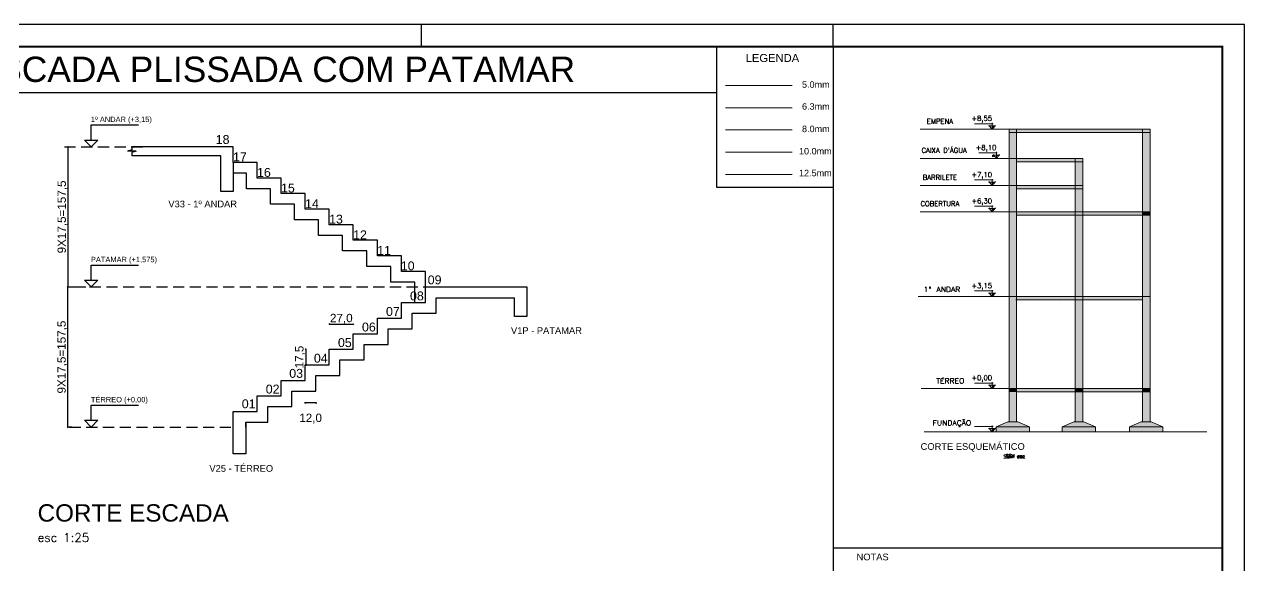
# Model space of a CAD drawing. Header units: millimetres. Extents: x 347 to 1066, y -68 to -9.
# Drawn here: x 556.8 to 611.7, y -33.1 to -8.8 of the extents above; entities that cross this region are included whole.
import ezdxf

# ---------------------------------------------------------------- set-up
doc = ezdxf.new("R2010")
doc.units = ezdxf.units.MM
doc.linetypes.add('TRAZO_HUECO', pattern=[0.75, 0.5, -0.25])
for name, color, linetype, lineweight in [('ARM_LONGITUDINAL_Ø10', 33, 'Continuous', 9), ('ARM_LONGITUDINAL_Ø12_5', 34, 'Continuous', 9), ('ARM_LONGITUDINAL_Ø6_3', 31, 'Continuous', 9), ('ARM_LONGITUDINAL_Ø8', 32, 'Continuous', 9), ('ARM_TRANSVERSAL_Ø5', 120, 'Continuous', 9)]:
    doc.layers.add(name, color=color, linetype=linetype, lineweight=lineweight)
for name, color, linetype in [('ARQ-FOLHA', 7, 'Continuous'), ('ARQ-TEXTO4', 1, 'Continuous'), ('Camada 1', 7, 'Continuous'), ('COTA CYPE', 31, 'Continuous'), ('PDF_0', 1, 'Continuous'), ('PDF_ARQ-NIVEL', 7, 'Continuous'), ('PDF_ARQ-TEXTO3', 7, 'Continuous'), ('PDF_ARQ-TEXTO4', 7, 'Continuous'), ('PDF_REF_REFERENCIAS', 7, 'Continuous'), ('PDF_Text', 7, 'Continuous')]:
    doc.layers.add(name, color=color, linetype=linetype)
doc.styles.add('PDF Arial', font='arial.ttf')
doc.styles.add('ROMANS', font='romans.shx')
doc.styles.get("Standard").update_dxf_attribs({"font": 'arial.ttf'})
doc.styles.add('TQS_ARIAL', font='arial.ttf')
doc.dimstyles.new('Copy of 1-50', dxfattribs={"dimscale": 0.05, "dimtxt": 7.5, "dimasz": 0.8, "dimexe": 0.1, "dimexo": 0.2, "dimgap": 0.3, "dimtad": 1, "dimdec": 1, "dimlfac": 25, "dimzin": 1, "dimtxsty": 'Standard', "dimblk": 'OBLIQUE', "dimcen": 10, "dimdle": 0.1, "dimclrd": 7, "dimclre": 8, "dimclrt": 256, "dimadec": 0, "dimazin": 2, "dimtfac": 1, "dimtdec": 1, "dimtmove": 2, "dimatfit": 0, "dimldrblk": 'OBLIQUE', "dimfxl": 0, "dimlwd": -1, "dimlwe": -1, "dimarcsym": 0})

# ---------------------------------------------------------------- blocks, each defined once
blk = doc.blocks.new('FOLHA A1')
at = {"layer": 'ARQ-FOLHA'}
for p, q in [((841, 0), (0, 0)), ((471, -10), (471, 0)), ((656, -10), (656, 0)), ((841, -594), (841, 0))]:
    blk.add_line(p, q, dxfattribs=at)
at = {"layer": 'ARQ-FOLHA', "const_width": 1}
blk.add_lwpolyline([(25, -10), (25, -584), (831, -584), (831, -10), (25, -10)], dxfattribs=at)
blk = doc.blocks.new('_OBLIQUE')
at = {"color": 0, "linetype": 'ByBlock'}
blk.add_line((-0.5, -0.5), (0.5, 0.5), dxfattribs=at)
blk = doc.blocks.new('*D365')
at = {"layer": 'COTA CYPE', "color": 8}
for p, q in [((558.784, -14.283), (558.768, -14.283)), ((559.584, -20.583), (558.768, -20.583))]:
    blk.add_line(p, q, dxfattribs=at)
at = {"layer": 'COTA CYPE', "color": 7}
blk.add_line((558.773, -14.278), (558.773, -20.588), dxfattribs=at)
at = {"layer": 'Defpoints', "color": 0}
for p in [(558.794, -14.283), (558.773, -20.583), (559.594, -20.583)]:
    blk.add_point(p, dxfattribs=at)
at = {"layer": 'COTA CYPE', "color": 7, "xscale": 0.04000000000000001, "yscale": 0.04000000000000001, "zscale": 0.04000000000000001}
for p, rotation in [((558.773, -14.283), 90), ((558.773, -20.583), 270)]:
    blk.add_blockref('_OBLIQUE', p, dxfattribs=dict(at, rotation=rotation))
at = {"layer": 'COTA CYPE', "insert": (558.533, -17.433), "char_height": 0.375, "attachment_point": 5, "rotation": 90}
blk.add_mtext('9X17,5=157,5', dxfattribs=at)
blk = doc.blocks.new('*D366')
at = {"layer": 'COTA CYPE', "color": 8}
for p, q in [((558.947, -20.583), (558.761, -20.583)), ((558.947, -26.883), (558.761, -26.883))]:
    blk.add_line(p, q, dxfattribs=at)
at = {"layer": 'COTA CYPE', "color": 7}
blk.add_line((558.766, -20.578), (558.766, -26.888), dxfattribs=at)
at = {"layer": 'Defpoints', "color": 0}
for p in [(558.957, -20.583), (558.766, -26.883), (558.957, -26.883)]:
    blk.add_point(p, dxfattribs=at)
at = {"layer": 'COTA CYPE', "color": 7, "xscale": 0.04000000000000001, "yscale": 0.04000000000000001, "zscale": 0.04000000000000001}
for p, rotation in [((558.766, -20.583), 90), ((558.766, -26.883), 270)]:
    blk.add_blockref('_OBLIQUE', p, dxfattribs=dict(at, rotation=rotation))
at = {"layer": 'COTA CYPE', "insert": (558.526, -23.733), "char_height": 0.375, "attachment_point": 5, "rotation": 90}
blk.add_mtext('9X17,5=157,5', dxfattribs=at)
blk = doc.blocks.new('*D372')
at = {"layer": 'COTA CYPE', "color": 7}
for p, q in [((569.449, -25.795), (569.409, -25.795)), ((569.929, -25.795), (569.449, -25.795)), ((569.929, -25.795), (569.969, -25.795))]:
    blk.add_line(p, q, dxfattribs=at)
at = {"layer": 'COTA CYPE', "color": 8}
for p, q in [((569.449, -25.791), (569.449, -25.8)), ((569.929, -25.791), (569.929, -25.8))]:
    blk.add_line(p, q, dxfattribs=at)
at = {"layer": 'Defpoints', "color": 0}
for p in [(569.449, -24.628), (569.929, -24.628), (569.449, -25.795)]:
    blk.add_point(p, dxfattribs=at)
at = {"layer": 'COTA CYPE', "color": 7, "xscale": 0.04000000000000001, "yscale": 0.04000000000000001, "zscale": 0.04000000000000001}
blk.add_blockref('_OBLIQUE', (569.449, -25.795), dxfattribs=at)
at = {"layer": 'COTA CYPE', "color": 7, "xscale": 0.04000000000000001, "yscale": 0.04000000000000001, "zscale": 0.04000000000000001, "rotation": 180}
blk.add_blockref('_OBLIQUE', (569.929, -25.795), dxfattribs=at)
at = {"layer": 'COTA CYPE', "insert": (569.689, -26.499), "char_height": 0.375, "attachment_point": 5}
blk.add_mtext('12,0', dxfattribs=at)
blk = doc.blocks.new('*D373')
at = {"layer": 'COTA CYPE', "color": 8}
for p, q in [((569.473, -23.383), (569.464, -23.383)), ((569.473, -24.083), (569.464, -24.083))]:
    blk.add_line(p, q, dxfattribs=at)
at = {"layer": 'COTA CYPE', "color": 7}
for p, q in [((569.469, -23.383), (569.469, -23.343)), ((569.469, -23.383), (569.469, -24.083)), ((569.469, -24.083), (569.469, -24.123))]:
    blk.add_line(p, q, dxfattribs=at)
at = {"layer": 'Defpoints', "color": 0}
for p in [(570.529, -23.383), (569.469, -24.083), (570.529, -24.083)]:
    blk.add_point(p, dxfattribs=at)
at = {"layer": 'COTA CYPE', "color": 7, "xscale": 0.04000000000000001, "yscale": 0.04000000000000001, "zscale": 0.04000000000000001}
for p, rotation in [((569.469, -23.383), 270), ((569.469, -24.083), 90)]:
    blk.add_blockref('_OBLIQUE', p, dxfattribs=dict(at, rotation=rotation))
at = {"layer": 'COTA CYPE', "insert": (569.216, -23.733), "char_height": 0.375, "attachment_point": 5, "rotation": 90}
blk.add_mtext('17,5', dxfattribs=at)
blk = doc.blocks.new('*D374')
at = {"layer": 'COTA CYPE', "color": 7}
blk.add_line((570.524, -22.252), (571.614, -22.252), dxfattribs=at)
at = {"layer": 'COTA CYPE', "color": 8}
for p, q in [((570.529, -22.256), (570.529, -22.247)), ((571.609, -22.256), (571.609, -22.247))]:
    blk.add_line(p, q, dxfattribs=at)
at = {"layer": 'Defpoints', "color": 0}
for p in [(571.609, -22.252), (570.529, -23.383), (571.609, -23.383)]:
    blk.add_point(p, dxfattribs=at)
at = {"layer": 'COTA CYPE', "color": 7, "xscale": 0.04000000000000001, "yscale": 0.04000000000000001, "zscale": 0.04000000000000001, "rotation": 180}
blk.add_blockref('_OBLIQUE', (570.529, -22.252), dxfattribs=at)
at = {"layer": 'COTA CYPE', "color": 7, "xscale": 0.04000000000000001, "yscale": 0.04000000000000001, "zscale": 0.04000000000000001}
blk.add_blockref('_OBLIQUE', (571.609, -22.252), dxfattribs=at)
at = {"layer": 'COTA CYPE', "insert": (571.069, -22.012), "char_height": 0.375, "attachment_point": 5}
blk.add_mtext('27,0', dxfattribs=at)

msp = doc.modelspace()

# ---------------------------------------------------------------- hatches: boundary and pattern name
at = {"layer": 'PDF_0'}
h = msp.add_hatch(color=8, dxfattribs=at)
h.dxf.hatch_style = 1
h.paths.add_polyline_path([(601.4289, -13.4903), (601.0893, -13.4903), (601.0893, -13.6389), (601.4289, -13.6389)])
h.paths.add_polyline_path([(607.4308, -13.6389), (607.0912, -13.6389), (607.0912, -17.202), (607.4308, -17.202)])
h.paths.add_polyline_path([(604.4044, -14.9496), (604.0648, -14.9496), (604.0648, -16.0179), (604.4044, -16.0179)])
h.paths.add_polyline_path([(604.4044, -14.801), (604.0648, -14.801), (604.0648, -14.9496), (604.4044, -14.9496)])
h.paths.add_polyline_path([(607.4308, -13.4903), (607.0912, -13.4903), (607.0912, -13.6389), (607.4308, -13.6389)])
h = msp.add_hatch(color=8, dxfattribs=at)
h.dxf.hatch_style = 1
h.paths.add_polyline_path([(601.4289, -13.6389), (601.0893, -13.6389), (601.0893, -14.801), (601.4289, -14.801)])
h.paths.add_polyline_path([(601.4289, -14.801), (601.0893, -14.801), (601.0893, -16.0179), (601.4289, -16.0179)])
h = msp.add_hatch(color=8, dxfattribs=at)
h.dxf.hatch_style = 1
h.paths.add_polyline_path([(607.0912, -13.4903), (601.4289, -13.4903), (601.4289, -13.6389), (607.0912, -13.6389)])

# ---------------------------------------------------------------- linework, layer by layer
for p, q in [((593.179, -9.7761), (593.179, -67.1761)), ((530.079, -11.8348), (587.9527, -11.8348)), ((559.8253, -13.9755), (559.8253, -13.2955)), ((559.8253, -13.2955), (561.9486, -13.2955)), ((559.8253, -14.2827), (559.5259, -13.9755)), ((559.5259, -13.9755), (560.1247, -13.9755)), ((559.8253, -14.2827), (560.1247, -13.9755)), ((561.6492, -14.4227), (561.4492, -14.4827)), ((561.8492, -14.4827), (561.4492, -14.4827)), ((566.2092, -14.2827), (561.6492, -14.2827)), ((561.6492, -14.2827), (561.6492, -14.4227)), ((561.8492, -14.4827), (561.6492, -14.5427)), ((561.6492, -14.5427), (561.6492, -14.6827)), ((565.6492, -14.6827), (561.6492, -14.6827)), ((566.2092, -14.9827), (566.2092, -14.2827)), ((559.8253, -20.2755), (559.8253, -19.5955)), ((559.8253, -19.5955), (561.9486, -19.5955)), ((559.8253, -20.5827), (559.5259, -20.2755)), ((559.5259, -20.2755), (560.1247, -20.2755)), ((559.8253, -20.5827), (560.1247, -20.2755)), ((574.8492, -20.5827), (579.4092, -20.5827)), ((579.4092, -20.5827), (579.4092, -21.9027)), ((575.3292, -21.0627), (578.8492, -21.0627)), ((578.8492, -21.9027), (578.8492, -21.0627)), ((579.4092, -21.9027), (578.8492, -21.9027)), ((559.8253, -26.5755), (559.8253, -25.8955)), ((559.8253, -25.8955), (561.9486, -25.8955)), ((559.8253, -26.8827), (559.5259, -26.5755)), ((559.5259, -26.5755), (560.1247, -26.5755)), ((559.8253, -26.8827), (560.1247, -26.5755)), ((566.7692, -26.6627), (566.7692, -28.0827)), ((566.2092, -28.0827), (566.2092, -26.8827)), ((566.7692, -28.0827), (566.2092, -28.0827)), ((593.179, -32.3095), (610.679, -32.3095))]:
    msp.add_line(p, q)
at = {"linetype": 'TRAZO_HUECO'}
for p, q in [((558.6256, -14.2827), (562.2092, -14.2827)), ((559.0046, -20.5827), (575.4166, -20.5827)), ((558.8541, -26.8827), (566.2092, -26.8827))]:
    msp.add_line(p, q, dxfattribs=at)
msp.add_lwpolyline([(587.9527, -9.7761), (593.179, -9.7761), (593.179, -16.1059), (587.9527, -16.1059)], close=True)
for points in [[(566.2092, -14.9773), (566.2092, -16.2827), (565.6492, -16.2827), (565.6492, -14.6827)], [(574.8492, -20.5827), (574.8492, -19.8827), (573.7692, -19.8827), (573.7692, -19.1827), (572.6892, -19.1827), (572.6892, -18.4827), (571.6092, -18.4827), (571.6092, -17.7827), (570.5292, -17.7827), (570.5292, -17.0827), (569.4492, -17.0827), (569.4492, -16.3827), (568.3692, -16.3827), (568.3692, -15.6827), (567.2892, -15.6827), (567.2892, -14.9827), (566.2092, -14.9827)], [(574.3692, -21.2827), (574.3692, -20.3627), (573.2892, -20.3627), (573.2892, -19.6627), (572.2092, -19.6627), (572.2092, -18.9627), (571.1292, -18.9627), (571.1292, -18.2627), (570.0492, -18.2627), (570.0492, -17.5627), (568.9692, -17.5627), (568.9692, -16.8627), (567.8892, -16.8627), (567.8892, -16.1627), (566.8092, -16.1627), (566.8092, -15.4627), (566.2092, -15.4627)], [(566.2092, -26.8827), (566.2092, -26.1827), (567.2892, -26.1827), (567.2892, -25.4827), (568.3692, -25.4827), (568.3692, -24.7827), (569.4492, -24.7827), (569.4492, -24.0827), (570.5292, -24.0827), (570.5292, -23.3827), (571.6092, -23.3827), (571.6092, -22.6827), (572.6892, -22.6827), (572.6892, -21.9827), (573.7692, -21.9827), (573.7692, -21.2827), (574.8492, -21.2827), (574.8492, -20.5827)], [(566.7692, -26.8827), (566.7692, -26.6627), (567.7692, -26.6627), (567.7692, -25.9627), (568.8492, -25.9627), (568.8492, -25.2627), (569.9292, -25.2627), (569.9292, -24.5627), (571.0092, -24.5627), (571.0092, -23.8627), (572.0892, -23.8627), (572.0892, -23.1627), (573.1692, -23.1627), (573.1692, -22.4627), (574.2492, -22.4627), (574.2492, -21.7627), (575.3292, -21.7627), (575.3292, -21.0627)]]:
    msp.add_lwpolyline(points)
at = {"layer": 'ARM_LONGITUDINAL_Ø10'}
msp.add_line((588.3373, -14.5202), (591.3373, -14.5202), dxfattribs=at)
at = {"layer": 'ARM_LONGITUDINAL_Ø12_5'}
msp.add_line((588.3373, -15.5202), (591.3373, -15.5202), dxfattribs=at)
at = {"layer": 'ARM_LONGITUDINAL_Ø6_3'}
msp.add_line((588.3373, -12.5202), (591.3373, -12.5202), dxfattribs=at)
at = {"layer": 'ARM_LONGITUDINAL_Ø8'}
msp.add_line((588.3373, -13.5202), (591.3373, -13.5202), dxfattribs=at)
at = {"layer": 'ARM_TRANSVERSAL_Ø5'}
msp.add_line((588.3373, -11.5202), (591.3373, -11.5202), dxfattribs=at)
at = {"layer": 'PDF_0', "color": 7, "lineweight": 18}
for p, q in [((607.4308, -13.4903), (597.0866, -13.4903)), ((601.0893, -14.801), (601.0893, -13.4903)), ((601.4289, -16.0179), (601.4289, -13.4903)), ((607.4308, -17.202), (607.4308, -13.4903)), ((601.0893, -16.0179), (601.0893, -14.801)), ((604.0648, -16.1665), (604.0648, -14.801)), ((604.4044, -16.0179), (604.4044, -14.801)), ((607.4308, -17.202), (597.0866, -17.202)), ((607.4308, -26.6506), (607.4308, -17.202))]:
    msp.add_line(p, q, dxfattribs=at)
for points in [[(607.4308, -13.6389), (607.0912, -13.6389), (601.0893, -13.6389)], [(607.0912, -26.6506), (607.0912, -13.4903)], [(604.4044, -14.801), (597.0866, -14.801)], [(604.4044, -14.9496), (601.4289, -14.9496)], [(604.4044, -16.0179), (597.0866, -16.0179)], [(601.0893, -26.6506), (601.0893, -16.0179)], [(601.4289, -26.6506), (601.4289, -16.0349)], [(604.4044, -16.1665), (601.4289, -16.1665)], [(604.0648, -26.6506), (604.0648, -16.1665)], [(604.4044, -26.6506), (604.4044, -16.0179)], [(607.4308, -17.3506), (607.0912, -17.3506), (601.4289, -17.3506)], [(607.4308, -23.7019), (607.4308, -17.202)], [(607.3994, -21.0123), (597.0001, -21.0123)], [(607.0599, -21.1609), (607.0912, -21.1609), (601.3975, -21.1609)], [(607.4308, -25.148), (597.1333, -25.148)], [(607.4308, -25.3008), (601.4289, -25.3008)], [(602.0062, -26.8756), (601.4841, -26.6506), (601.2591, -26.6506), (601.0299, -26.6506), (600.5078, -26.8756)], [(600.5078, -27.1005), (600.5078, -26.8756), (602.0062, -26.8756), (602.0062, -27.1005)], [(604.9816, -26.8756), (604.4553, -26.6506), (604.2303, -26.6506), (604.0054, -26.6506), (603.4833, -26.8756)], [(603.4833, -27.1005), (603.4833, -26.8756), (604.9816, -26.8756), (604.9816, -27.1005)], [(608.0081, -26.8756), (607.486, -26.6506), (607.261, -26.6506), (607.0361, -26.6506), (606.5097, -26.8756)], [(606.5097, -27.1005), (606.5097, -26.8756), (608.0081, -26.8756), (608.0081, -27.1005)], [(609.9818, -27.1005), (597.2691, -27.1005)]]:
    msp.add_lwpolyline(points, dxfattribs=at)
at = {"layer": 'PDF_0', "color": 8}
for points in [[(604.0648, -14.801), (601.0893, -14.801), (604.0648, -14.9496)], [(601.4289, -14.801), (604.0648, -14.9496), (601.4289, -14.9496)], [(601.4289, -15.4787), (601.5987, -15.4787), (601.5987, -15.4787)], [(601.4289, -16.0179), (601.0893, -16.0179), (601.4289, -17.202)], [(601.0893, -16.0179), (601.4289, -17.202), (601.0893, -17.202)], [(604.0648, -16.0179), (601.0893, -16.0179), (604.0648, -16.1665)], [(601.4289, -16.0179), (604.0648, -16.1665), (601.4289, -16.1665)], [(604.4044, -16.0179), (604.0648, -16.0179), (604.4044, -17.3506)], [(604.0648, -16.0179), (604.4044, -17.3506), (604.0648, -17.3506)], [(601.4289, -17.202), (601.0893, -17.202), (601.4289, -21.4)], [(601.0893, -17.202), (601.4289, -21.4), (601.0893, -21.4)], [(604.0648, -17.202), (601.4289, -17.202), (604.0648, -17.3506)], [(601.4289, -17.202), (604.0648, -17.3506), (601.4289, -17.3506)], [(604.4044, -17.3506), (604.0648, -17.3506), (604.4044, -21.4)], [(604.0648, -17.3506), (604.4044, -21.4), (604.0648, -21.4)], [(607.0912, -17.202), (604.4044, -17.202), (607.0912, -17.3506)], [(604.4044, -17.202), (607.0912, -17.3506), (604.4044, -17.3506)], [(607.4308, -17.202), (607.0912, -17.202), (607.4308, -17.3506)], [(607.0912, -17.202), (607.4308, -17.3506), (607.0912, -17.3506)], [(607.4308, -17.202), (607.0912, -17.202), (607.4308, -21.4)], [(607.0912, -17.202), (607.4308, -21.4), (607.0912, -21.4)], [(604.0648, -21.0123), (601.3975, -21.0123), (604.0648, -21.1609)], [(601.3975, -21.0123), (604.0334, -21.1609), (601.3975, -21.1609)], [(607.0853, -21.0123), (604.3985, -21.0123), (607.0853, -21.1609)], [(604.3985, -21.0123), (607.0853, -21.1609), (604.3985, -21.1609)], [(601.4289, -21.4), (601.0753, -21.4), (601.4289, -25.148)], [(601.0893, -21.5485), (601.4289, -25.148), (601.0893, -25.148)], [(604.4044, -21.4), (604.0648, -21.4), (604.4044, -25.148)], [(604.0714, -21.4723), (604.4044, -25.148), (604.0648, -25.148)], [(607.4308, -21.4), (607.0912, -21.4), (607.4308, -25.148)], [(607.094, -21.4309), (607.4308, -25.148), (607.0912, -25.148)], [(601.4289, -25.148), (601.0893, -25.148), (601.4289, -25.3008)], [(601.0893, -25.148), (601.4289, -25.3008), (601.0893, -25.3008)], [(604.0648, -25.148), (601.4289, -25.148), (604.0648, -25.3008)], [(601.4289, -25.148), (604.0648, -25.3008), (601.4289, -25.3008)], [(604.4044, -25.148), (604.0648, -25.148), (604.4044, -25.3008)], [(604.0648, -25.148), (604.4044, -25.3008), (604.0648, -25.3008)], [(607.0912, -25.148), (604.4044, -25.148), (607.0912, -25.3008)], [(604.4044, -25.148), (607.0912, -25.3008), (604.4044, -25.3008)], [(607.4308, -25.148), (607.0912, -25.148), (607.4308, -25.3008)], [(607.0912, -25.148), (607.4308, -25.3008), (607.0912, -25.3008)], [(601.4289, -25.3008), (601.0893, -25.3008), (601.4289, -26.6506)], [(601.0893, -25.3008), (601.4289, -26.6506), (601.0893, -26.6506)], [(604.4044, -25.3008), (604.0648, -25.3008), (604.4044, -26.6506)], [(604.0648, -25.3008), (604.4044, -26.6506), (604.0648, -26.6506)], [(607.4308, -25.3008), (607.0912, -25.3008), (607.4308, -26.6506)], [(607.0912, -25.3008), (607.4308, -26.6506), (607.0912, -26.6506)], [(601.0299, -26.6506), (602.0062, -26.8756), (600.5078, -26.8756)], [(602.0062, -26.8756), (600.5078, -26.8756), (602.0062, -27.1005)], [(600.5078, -26.8756), (602.0062, -27.1005), (600.5078, -27.1005)], [(601.4841, -26.6506), (601.0299, -26.6506), (602.0062, -26.8756)], [(604.0054, -26.6506), (604.9816, -26.8756), (603.4833, -26.8756)], [(604.9816, -26.8756), (603.4833, -26.8756), (604.9816, -27.1005)], [(603.4833, -26.8756), (604.9816, -27.1005), (603.4833, -27.1005)], [(604.4553, -26.6506), (604.0054, -26.6506), (604.9816, -26.8756)], [(607.0361, -26.6506), (608.0081, -26.8756), (606.5097, -26.8756)], [(608.0081, -26.8756), (606.5097, -26.8756), (608.0081, -27.1005)], [(606.5097, -26.8756), (608.0081, -27.1005), (606.5097, -27.1005)], [(607.486, -26.6506), (607.0361, -26.6506), (608.0081, -26.8756)]]:
    msp.add_solid(points, dxfattribs=at)
at = {"layer": 'PDF_ARQ-NIVEL', "lineweight": 18}
for points in [[(600.3677, -13.2399), (599.5358, -13.2399)], [(600.4823, -13.3375), (600.1725, -13.3375)], [(600.1852, -13.3163), (600.3295, -13.4903), (600.4738, -13.3163)], [(600.3295, -13.4903), (600.3295, -13.2017)], [(600.3295, -13.346), (600.4441, -13.346)], [(600.3295, -13.3587), (600.4356, -13.3587)], [(600.3295, -13.3672), (600.4271, -13.3672)], [(600.3295, -13.3757), (600.4229, -13.3757)], [(600.3295, -13.3842), (600.4144, -13.3842)], [(600.3295, -13.3927), (600.4059, -13.3927)], [(600.3295, -13.4054), (600.3974, -13.4054)], [(600.3295, -13.4139), (600.3889, -13.4139)], [(600.3295, -13.4224), (600.3805, -13.4224)], [(600.3295, -13.4309), (600.3762, -13.4309)], [(600.3295, -13.4394), (600.3677, -13.4394)], [(600.3295, -13.4521), (600.3592, -13.4521)], [(600.3295, -13.4606), (600.3507, -13.4606)], [(600.3295, -13.4691), (600.3423, -13.4691)], [(600.3295, -13.4776), (600.3338, -13.4776)], [(600.5578, -14.5506), (599.7259, -14.5506)], [(600.3295, -14.6779), (600.4271, -14.6779)], [(600.3295, -14.6864), (600.4229, -14.6864)], [(600.3295, -14.6949), (600.4144, -14.6949)], [(600.3295, -14.7034), (600.4059, -14.7034)], [(600.3295, -14.7161), (600.3974, -14.7161)], [(600.6725, -14.6482), (600.3626, -14.6482)], [(600.3753, -14.627), (600.5196, -14.801), (600.664, -14.627)], [(600.5196, -14.801), (600.5196, -14.5124)], [(600.5196, -14.6567), (600.6343, -14.6567)], [(600.5196, -14.6694), (600.6258, -14.6694)], [(600.3677, -15.7675), (599.5358, -15.7675)], [(600.4823, -15.8651), (600.1725, -15.8651)], [(600.1852, -15.8439), (600.3295, -16.0179), (600.4738, -15.8439)], [(600.3295, -16.0179), (600.3295, -15.7293)], [(600.3295, -15.8736), (600.4441, -15.8736)], [(600.3295, -15.8863), (600.4356, -15.8863)], [(600.3295, -15.8948), (600.4271, -15.8948)], [(600.3295, -15.9033), (600.4229, -15.9033)], [(600.3295, -15.9118), (600.4144, -15.9118)], [(600.3295, -15.9203), (600.4059, -15.9203)], [(600.3295, -15.933), (600.3974, -15.933)], [(600.3295, -15.9415), (600.3889, -15.9415)], [(600.3295, -15.95), (600.3805, -15.95)], [(600.3295, -15.9585), (600.3762, -15.9585)], [(600.3295, -15.967), (600.3677, -15.967)], [(600.3295, -15.9797), (600.3592, -15.9797)], [(600.3295, -15.9882), (600.3507, -15.9882)], [(600.3295, -15.9967), (600.3423, -15.9967)], [(600.3295, -16.0052), (600.3338, -16.0052)], [(600.3677, -16.9516), (599.5358, -16.9516)], [(600.3295, -17.202), (600.3295, -16.9134)], [(600.4823, -17.0492), (600.1725, -17.0492)], [(600.1852, -17.028), (600.3295, -17.202), (600.4738, -17.028)], [(600.3295, -17.0577), (600.4441, -17.0577)], [(600.3295, -17.0704), (600.4356, -17.0704)], [(600.3295, -17.0789), (600.4271, -17.0789)], [(600.3295, -17.0874), (600.4229, -17.0874)], [(600.3295, -17.0959), (600.4144, -17.0959)], [(600.3295, -17.1044), (600.4059, -17.1044)], [(600.3295, -17.1171), (600.3974, -17.1171)], [(600.3295, -17.1256), (600.3889, -17.1256)], [(600.3295, -17.1341), (600.3805, -17.1341)], [(600.3295, -17.1426), (600.3762, -17.1426)], [(600.3295, -17.1511), (600.3677, -17.1511)], [(600.3295, -17.1638), (600.3592, -17.1638)], [(600.3295, -17.1723), (600.3507, -17.1723)], [(600.3295, -17.1808), (600.3423, -17.1808)], [(600.3295, -17.1893), (600.3338, -17.1893)], [(600.3677, -20.7619), (599.5358, -20.7619)], [(600.1852, -20.8383), (600.3295, -21.0123), (600.4738, -20.8383)], [(600.3295, -21.0123), (600.3295, -20.7237)], [(600.4823, -20.8637), (600.1725, -20.8637)], [(600.3295, -20.8722), (600.4441, -20.8722)], [(600.3295, -20.8807), (600.4356, -20.8807)], [(600.3295, -20.8892), (600.4271, -20.8892)], [(600.3295, -20.9019), (600.4229, -20.9019)], [(600.3295, -20.9104), (600.4144, -20.9104)], [(600.3295, -20.9189), (600.4059, -20.9189)], [(600.3295, -20.9274), (600.3974, -20.9274)], [(600.3295, -20.9359), (600.3889, -20.9359)], [(600.3295, -20.9486), (600.3805, -20.9486)], [(600.3295, -20.9571), (600.3762, -20.9571)], [(600.3295, -20.9656), (600.3677, -20.9656)], [(600.3295, -20.9741), (600.3592, -20.9741)], [(600.3295, -20.9826), (600.3507, -20.9826)], [(600.3295, -20.9953), (600.3423, -20.9953)], [(600.3295, -21.0038), (600.3338, -21.0038)], [(600.3677, -24.9018), (599.5358, -24.9018)], [(600.4823, -24.9994), (600.1725, -24.9994)], [(600.1852, -24.9782), (600.3295, -25.148), (600.4738, -24.9782)], [(600.3295, -25.148), (600.3295, -24.8636)], [(600.3295, -25.0079), (600.4441, -25.0079)], [(600.3295, -25.0207), (600.4356, -25.0207)], [(600.3295, -25.0291), (600.4271, -25.0291)], [(600.3295, -25.0376), (600.4229, -25.0376)], [(600.3295, -25.0461), (600.4144, -25.0461)], [(600.3295, -25.0546), (600.4059, -25.0546)], [(600.3295, -25.0673), (600.3974, -25.0673)], [(600.3295, -25.0758), (600.3889, -25.0758)], [(600.3295, -25.0843), (600.3805, -25.0843)], [(600.3295, -25.0928), (600.3762, -25.0928)], [(600.3295, -25.1013), (600.3677, -25.1013)], [(600.3295, -25.114), (600.3592, -25.114)], [(600.3295, -25.1225), (600.3507, -25.1225)], [(600.3295, -25.131), (600.3423, -25.131)], [(600.3295, -25.1395), (600.3338, -25.1395)], [(600.3677, -26.8501), (599.5358, -26.8501)], [(600.3295, -27.1005), (600.3295, -26.8119)], [(600.4823, -26.952), (600.1725, -26.952)], [(600.1852, -26.9265), (600.3295, -27.1005), (600.4738, -26.9265)], [(600.3295, -26.9605), (600.4441, -26.9605)], [(600.3295, -26.9689), (600.4356, -26.9689)], [(600.3295, -26.9774), (600.4271, -26.9774)], [(600.3295, -26.9859), (600.4229, -26.9859)], [(600.3295, -26.9987), (600.4144, -26.9987)], [(600.3295, -27.0071), (600.4059, -27.0071)], [(600.3295, -27.0156), (600.3974, -27.0156)], [(600.3295, -27.0241), (600.3889, -27.0241)], [(600.3295, -27.0326), (600.3805, -27.0326)], [(600.3295, -27.0453), (600.3762, -27.0453)], [(600.3295, -27.0538), (600.3677, -27.0538)], [(600.3295, -27.0623), (600.3592, -27.0623)], [(600.3295, -27.0708), (600.3507, -27.0708)], [(600.3295, -27.0793), (600.3423, -27.0793)], [(600.3295, -27.092), (600.3338, -27.092)]]:
    msp.add_lwpolyline(points, dxfattribs=at)
at = {"layer": 'PDF_ARQ-TEXTO3', "lineweight": 18}
for points in [[(597.3116, -20.6176), (597.3328, -20.6091), (597.3668, -20.5751), (597.3668, -20.8001)], [(597.5068, -20.6515), (597.5578, -20.6515)], [(597.8379, -20.8001), (597.9228, -20.5751), (598.0077, -20.8001)], [(597.8676, -20.7279), (597.978, -20.7279)], [(598.0629, -20.8001), (598.0629, -20.5751), (598.2114, -20.8001), (598.2114, -20.5751)], [(598.4916, -20.8001), (598.5765, -20.5751), (598.6614, -20.8001)], [(598.5213, -20.7279), (598.6317, -20.7279)], [(598.7166, -20.8001), (598.7166, -20.5751), (598.8142, -20.5751), (598.8439, -20.5878), (598.8566, -20.5963), (598.8651, -20.6176), (598.8651, -20.6388), (598.8566, -20.6642), (598.8439, -20.6727), (598.8142, -20.6855), (598.7166, -20.6855)], [(598.793, -20.6855), (598.8651, -20.8001)], [(598.0502, -24.6896), (598.1478, -24.6471)], [(597.8252, -24.6896), (597.9737, -24.6896)], [(597.9016, -24.6896), (597.9016, -24.9145)], [(598.169, -24.7108), (598.0289, -24.7108), (598.0289, -24.9145), (598.169, -24.9145)], [(598.0289, -24.8084), (598.1138, -24.8084)], [(598.2327, -24.9145), (598.2327, -24.6896), (598.3303, -24.6896), (598.36, -24.6981), (598.3727, -24.7108), (598.3812, -24.732), (598.3812, -24.7532), (598.3727, -24.7745), (598.36, -24.7872), (598.3303, -24.7957), (598.2327, -24.7957)], [(598.3091, -24.7957), (598.3812, -24.9145)], [(598.4576, -24.9145), (598.4576, -24.6896), (598.5553, -24.6896), (598.585, -24.6981), (598.5977, -24.7108), (598.6062, -24.732), (598.6062, -24.7532), (598.5977, -24.7745), (598.585, -24.7872), (598.5553, -24.7957), (598.4576, -24.7957)], [(598.534, -24.7957), (598.6062, -24.9145)], [(598.8227, -24.9145), (598.6826, -24.9145), (598.6826, -24.6896), (598.8227, -24.6896)], [(598.6826, -24.7957), (598.7675, -24.7957)], [(597.6978, -26.8034), (597.6978, -26.5784), (597.8337, -26.5784)], [(597.6978, -26.6846), (597.7827, -26.6846)], [(597.8889, -26.5784), (597.8889, -26.7397), (597.9016, -26.7694), (597.9228, -26.7907), (597.9525, -26.8034), (597.9737, -26.8034), (598.0077, -26.7907), (598.0289, -26.7694), (598.0374, -26.7397), (598.0374, -26.5784)], [(598.1266, -26.8034), (598.1266, -26.5784), (598.2751, -26.8034), (598.2751, -26.5784)], [(598.5553, -26.8034), (598.6402, -26.5784), (598.725, -26.8034)], [(598.585, -26.727), (598.6911, -26.727)], [(598.9288, -26.6294), (598.9161, -26.6082), (598.8948, -26.5869), (598.8736, -26.5784), (598.8312, -26.5784), (598.8099, -26.5869), (598.7887, -26.6082), (598.7802, -26.6294), (598.7675, -26.6633), (598.7675, -26.7185), (598.7802, -26.7482), (598.7887, -26.7694), (598.8099, -26.7907), (598.8312, -26.8034), (598.8736, -26.8034), (598.8948, -26.7907), (598.9161, -26.7694), (598.9288, -26.7482)], [(598.8312, -26.8671), (598.8439, -26.8756), (598.8736, -26.8756), (598.8863, -26.8671), (598.8863, -26.8459), (598.8736, -26.8331), (598.8524, -26.8331), (598.8524, -26.8034)], [(598.9712, -26.8034), (599.0561, -26.5784), (599.141, -26.8034)], [(599.0052, -26.5657), (599.0137, -26.5445)], [(599.0052, -26.727), (599.1113, -26.727)], [(599.0434, -26.5445), (599.0561, -26.5572)], [(599.0858, -26.5572), (599.0943, -26.536)]]:
    msp.add_lwpolyline(points, dxfattribs=at)
for points in [[(597.5365, -20.5751), (597.5281, -20.5751), (597.5153, -20.5836), (597.5111, -20.5878), (597.5068, -20.6048), (597.5068, -20.6133), (597.5111, -20.6303), (597.5153, -20.6345), (597.5281, -20.6388), (597.5365, -20.6388), (597.5493, -20.6345), (597.5535, -20.6303), (597.5578, -20.6133), (597.5578, -20.6048), (597.5535, -20.5878), (597.5493, -20.5836)], [(598.2963, -20.8001), (598.2963, -20.5751), (598.3727, -20.5751), (598.4067, -20.5878), (598.4279, -20.6091), (598.4364, -20.6303), (598.4491, -20.6642), (598.4491, -20.7152), (598.4364, -20.7491), (598.4279, -20.7704), (598.4067, -20.7916), (598.3727, -20.8001)], [(598.9415, -24.6896), (598.9161, -24.6981), (598.8948, -24.7193), (598.8863, -24.7405), (598.8736, -24.7745), (598.8736, -24.8296), (598.8863, -24.8594), (598.8948, -24.8806), (598.9161, -24.9018), (598.9415, -24.9145), (598.984, -24.9145), (599.0052, -24.9018), (599.0264, -24.8806), (599.0349, -24.8594), (599.0476, -24.8296), (599.0476, -24.7745), (599.0349, -24.7405), (599.0264, -24.7193), (599.0052, -24.6981), (598.984, -24.6896)], [(598.36, -26.8034), (598.36, -26.5784), (598.4364, -26.5784), (598.4661, -26.5869), (598.4873, -26.6082), (598.5001, -26.6294), (598.5086, -26.6633), (598.5086, -26.7185), (598.5001, -26.7482), (598.4873, -26.7694), (598.4661, -26.7907), (598.4364, -26.8034)], [(599.2514, -26.5784), (599.2302, -26.5869), (599.2047, -26.6082), (599.1962, -26.6294), (599.1835, -26.6633), (599.1835, -26.7185), (599.1962, -26.7482), (599.2047, -26.7694), (599.2302, -26.7907), (599.2514, -26.8034), (599.2938, -26.8034), (599.3151, -26.7907), (599.3363, -26.7694), (599.3448, -26.7482), (599.3575, -26.7185), (599.3575, -26.6633), (599.3448, -26.6294), (599.3363, -26.6082), (599.3151, -26.5869), (599.2938, -26.5784)]]:
    msp.add_lwpolyline(points, close=True, dxfattribs=at)
for centre, start, end in [((599.0328, -26.5593), 44.98516, 135.01484), ((599.071, -26.5381), 224.98516, 315.01484)]:
    msp.add_arc(centre, 0.0233, start, end, dxfattribs=at)
at = {"layer": 'PDF_ARQ-TEXTO4', "lineweight": 18}
for points in [[(600.9577, -28.1532), (600.945, -28.1362), (600.9238, -28.1277), (600.8941, -28.1277), (600.8728, -28.1362), (600.8559, -28.1532), (600.8559, -28.1659), (600.8643, -28.1787), (600.8728, -28.1872), (600.8856, -28.1956), (600.928, -28.2084), (600.945, -28.2169), (600.9492, -28.2211), (600.9577, -28.2381), (600.9577, -28.2593), (600.945, -28.2721), (600.9238, -28.2805), (600.8941, -28.2805), (600.8728, -28.2721), (600.8559, -28.2593)], [(601.102, -28.2805), (601.0087, -28.2805), (601.0087, -28.1277), (601.102, -28.1277)], [(601.0087, -28.1999), (601.0638, -28.1999)], [(601.1445, -28.2805), (601.1445, -28.1277), (601.1997, -28.2805), (601.2591, -28.1277), (601.2591, -28.2805)], [(601.4586, -28.2211), (601.5435, -28.2211), (601.5435, -28.2084), (601.535, -28.1956), (601.5308, -28.1872), (601.5138, -28.1787), (601.4926, -28.1787), (601.4798, -28.1872), (601.4671, -28.1999), (601.4586, -28.2211), (601.4586, -28.2381), (601.4671, -28.2593), (601.4798, -28.2721), (601.4926, -28.2805), (601.5138, -28.2805), (601.5308, -28.2721), (601.5435, -28.2593)], [(601.6666, -28.1999), (601.6581, -28.1872), (601.6369, -28.1787), (601.6156, -28.1787), (601.5944, -28.1872), (601.5859, -28.1999), (601.5944, -28.2169), (601.6072, -28.2211), (601.6454, -28.2296), (601.6581, -28.2381), (601.6666, -28.2508), (601.6666, -28.2593), (601.6581, -28.2721), (601.6369, -28.2805), (601.6156, -28.2805), (601.5944, -28.2721), (601.5859, -28.2593)], [(601.7939, -28.1999), (601.7812, -28.1872), (601.7642, -28.1787), (601.743, -28.1787), (601.7303, -28.1872), (601.7133, -28.1999), (601.709, -28.2211), (601.709, -28.2381), (601.7133, -28.2593), (601.7303, -28.2721), (601.743, -28.2805), (601.7642, -28.2805), (601.7812, -28.2721), (601.7939, -28.2593)]]:
    msp.add_lwpolyline(points, dxfattribs=at)
at = {"layer": 'PDF_REF_REFERENCIAS', "color": 1, "lineweight": 18}
msp.add_lwpolyline([(601.4289, -23.4968), (601.4289, -23.4968)], dxfattribs=at)

# ---------------------------------------------------------------- block references
at = {"layer": 'ARQ-FOLHA', "xscale": 0.1, "yscale": 0.1, "zscale": 0.1}
msp.add_blockref('FOLHA A1', (527.579, -8.7761), dxfattribs=at)

# ---------------------------------------------------------------- texts
for s, p in [('1º ANDAR (+3,15)', (559.8106, -13.1663)), ('PATAMAR (+1,575)', (559.8106, -19.4663)), ('TÉRREO (+0,00)', (559.8106, -25.7663))]:
    msp.add_text(s, height=0.24).set_placement(p)
for s, width, gutter_width, heights, insert, char_height, attachment_point in [('DETALHAMENTO ESCADA PLISSADA COM PATAMAR', 42.558898, 40.5903, [6.3938], (541.0918, -10.2261), 1.136529, 1), ('5.0mm', 9.857874, 10.4163, [1.6408], (591.7798, -11.334), 0.29166, 1), ('6.3mm', 9.857874, 10.4163, [1.6408], (591.7798, -12.3192), 0.29166, 1), ('8.0mm', 9.857874, 10.4163, [1.6408], (591.7798, -13.3294), 0.29166, 1), ('{\\C2;18}', 0.924907, 50, [0], (566.0423, -14.1571), 0.4, 9), ('{\\C2;17}', 0.924907, 50, [0], (566.8192, -14.932), 0.4, 9), ('10.0mm', 9.857874, 10.4163, [1.6408], (591.6447, -14.3307), 0.29166, 1), ('{\\C2;16}', 0.924907, 50, [0], (567.8992, -15.6374), 0.4, 9), ('12.5mm', 9.857874, 10.4163, [1.6408], (591.6447, -15.3116), 0.29166, 1), ('{\\C2;15}', 0.924907, 50, [0], (568.9792, -16.3374), 0.4, 9), ('{\\C2;V33 - 1º ANDAR}', 5.54504, 37.5, [0.5544], (563.2936, -17.0045), 0.3, 7), ('{\\C2;14}', 0.924907, 50, [0], (570.0592, -17.0374), 0.4, 9), ('{\\C2;13}', 0.924907, 50, [0], (571.1392, -17.7374), 0.4, 9), ('{\\C2;12}', 0.924907, 50, [0], (572.2192, -18.4374), 0.4, 9), ('{\\C2;11}', 0.924907, 50, [0], (573.2992, -19.1374), 0.4, 9), ('{\\C2;10}', 0.924907, 50, [0], (574.3647, -19.8374), 0.4, 9), ('{\\C2;09}', 0.924907, 50, [0], (575.5737, -20.468), 0.4, 9), ('{\\C2;08}', 0.924907, 50, [0], (574.7776, -21.1885), 0.4, 9), ('{\\C2;07}', 0.924907, 50, [0], (573.6976, -21.8885), 0.4, 9), ('{\\C2;06}', 0.924907, 50, [0], (572.6176, -22.5885), 0.4, 9), ('{\\C2;V1P - PATAMAR}', 3.306106, 37.5, [0], (581.8859, -22.6914), 0.3, 9), ('{\\C2;05}', 0.924907, 50, [0], (571.5376, -23.2885), 0.4, 9), ('{\\C2;04}', 0.924907, 50, [0], (570.4576, -23.9885), 0.4, 9), ('{\\C2;03}', 0.924907, 50, [0], (569.3489, -24.6722), 0.4, 9), ('{\\C2;02}', 0.924907, 50, [0], (568.2933, -25.3779), 0.4, 9), ('{\\C2;01}', 0.924907, 50, [0], (567.2154, -26.0391), 0.4, 9), ('{\\C2;V25 - TÉRREO}', 5.54504, 37.5, [0.5544], (565.1374, -28.8941), 0.3, 7)]:
    msp.add_mtext_dynamic_manual_height_columns(s, width=width, gutter_width=gutter_width, heights=heights, dxfattribs=dict(insert=insert, char_height=char_height, attachment_point=attachment_point))
at = {"layer": 'ARQ-TEXTO4', "insert": (601.7932, -27.6044), "char_height": 0.15, "width": 5.531989, "attachment_point": 3, "style": 'ROMANS'}
msp.add_mtext('{\\fArial|b0|i0|c0|p34;\\H2x;\\C4;CORTE ESQUEMÁTICO \\P\\Fromans|c0;\\H0.50002x;\\C2;SEM esc}', dxfattribs=at)
at = {"layer": 'ARQ-TEXTO4', "color": 31, "insert": (557.413, -30.351), "char_height": 0.39, "width": 29.650864, "attachment_point": 1, "style": 'ROMANS'}
msp.add_mtext('{\\fArial|b0|i0|c0|p34;\\H2x;\\C4;CORTE ESCADA\\P\\Fromans|c0;\\H0.50002x;\\C2;esc 1:25}', dxfattribs=at)
at = {"layer": 'Camada 1', "color": 0, "lineweight": 25, "style": 'TQS_ARIAL'}
msp.add_text('LEGENDA', height=0.36043, dxfattribs=at).set_placement((589.2476, -10.4679))
at = {"layer": 'PDF_ARQ-TEXTO3', "lineweight": 18, "char_height": 0.225, "attachment_point": 5, "style": 'ROMANS'}
for s, insert in [('EMPENA', (597.9815, -13.1272)), ('+8,55', (599.864, -13.0358)), ("CAIXA D'ÁGUA", (598.1716, -14.4379)), ('+8,10', (600.0541, -14.3465)), ('BARRILETE', (597.9815, -15.6548)), ('+7,10', (599.864, -15.5634)), ('COBERTURA', (597.9815, -16.8389)), ('+6,30', (599.864, -16.7475)), ('+3,15', (599.864, -20.5578)), ('+0,00', (599.864, -24.6977))]:
    msp.add_mtext(s, dxfattribs=dict(at, insert=insert))
at = {"layer": 'PDF_Text', "insert": (594.2339, -32.8742), "char_height": 0.3, "attachment_point": 7, "style": 'PDF Arial'}
msp.add_mtext('NOTAS', dxfattribs=at)

# ---------------------------------------------------------------- dimensions: what is measured, and where the dimension line sits
at = {"layer": 'COTA CYPE'}
for base, p1, p2, picture, middle in [((558.7731, -20.5827), (558.7945, -14.2827), (559.5945, -20.5827), '*D365', (558.5327, -17.4327)), ((558.7664, -26.8827), (558.9568, -20.5827), (558.9568, -26.8827), '*D366', (558.5261, -23.7327))]:
    dim = msp.add_linear_dim(base=base, p1=p1, p2=p2, angle=90, text='9X17,5=157,5', dimstyle='Copy of 1-50', dxfattribs=at)
    dim.commit()
    dim.dimension.update_dxf_attribs({"geometry": picture, "text_midpoint": middle})
for base, p1, p2, picture, middle in [((571.6092, -22.2521), (570.5292, -23.3827), (571.6092, -23.3827), '*D374', (571.0692, -22.0117)), ((569.4492, -25.7951), (569.9292, -24.6278), (569.4492, -24.6278), '*D372', (569.6892, -26.4987))]:
    dim = msp.add_linear_dim(base=base, p1=p1, p2=p2, dimstyle='Copy of 1-50', override={"dimfxl": 0.08, "dimfxlon": 1, "dimtfillclr": 1, "dimarcsym": 2}, dxfattribs=at)
    dim.commit()
    dim.dimension.update_dxf_attribs({"geometry": picture, "text_midpoint": middle})
dim = msp.add_linear_dim(base=(569.4692, -24.0827), p1=(570.5292, -23.3827), p2=(570.5292, -24.0827), angle=90, dimstyle='Copy of 1-50', override={"dimfxl": 0.08, "dimfxlon": 1, "dimtfillclr": 1, "dimarcsym": 2}, dxfattribs=at)
dim.commit()
dim.dimension.update_dxf_attribs({"geometry": '*D373', "text_midpoint": (569.2164, -23.7327)})

doc.saveas('drawing.dxf')
